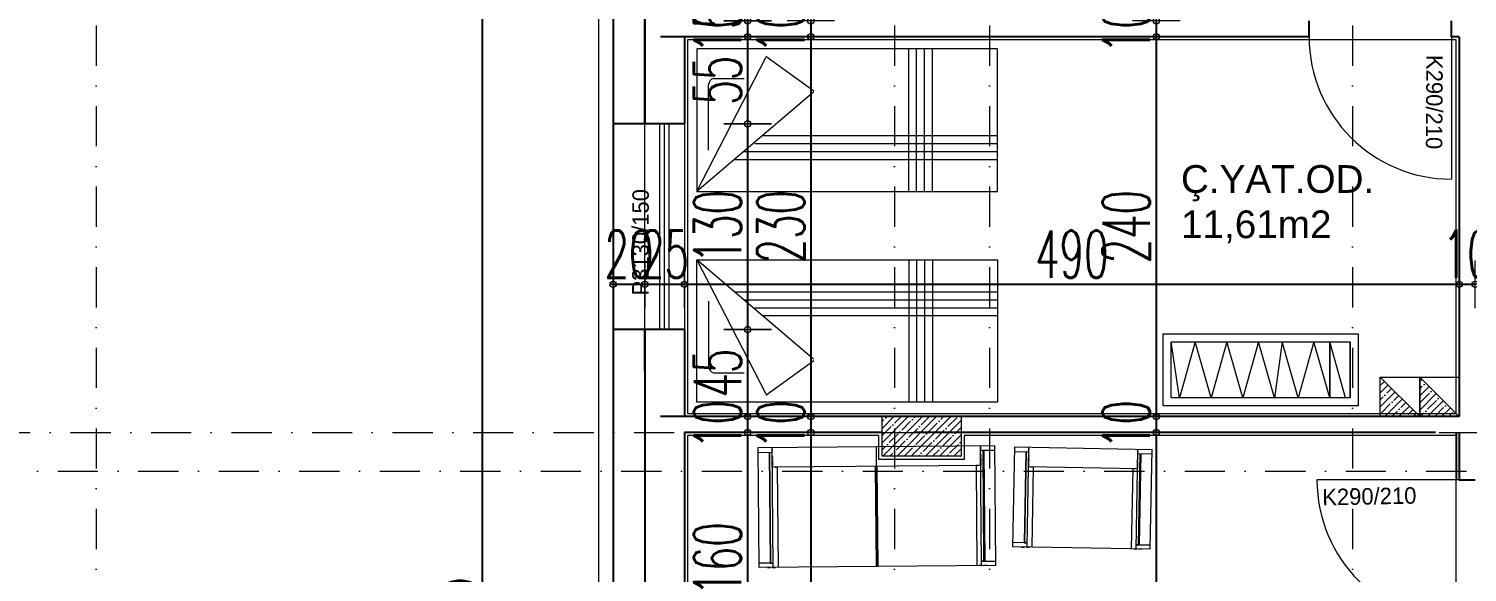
# Model space of a CAD drawing. Header units: millimetres. Extents: x -16104 to 67872, y -88009 to 12107.
# Drawn here: x 11085 to 11994, y -7058 to -6715 of the extents above; entities that cross this region are included whole.
import ezdxf

# ---------------------------------------------------------------- set-up
doc = ezdxf.new("R2010")
doc.units = ezdxf.units.MM
doc.linetypes.add('DASHDOTX2', pattern=[50.8, 25.4, -12.7, 0, -12.7])
doc.layers.get('0').update_dxf_attribs({"color": 241})
for name, color, linetype, lineweight in [('akslar', 144, 'Continuous', 20), ('baca', 46, 'Continuous', 5), ('bacas', 11, 'Continuous', 5), ('duvar', 123, 'Continuous', 25), ('emsal&kolon', 1, 'Continuous', 5), ('kapı', 3, 'Continuous', 5), ('kolon', 1, 'Continuous', 5), ('OLCU', 54, 'Continuous', 13), ('pencere', 5, 'Continuous', 5), ('POZ', 36, 'Continuous', 18), ('SıVA', 40, 'Continuous', 9), ('tefriş', 30, 'Continuous', 5), ('ÖLÇÜ', 252, 'Continuous', 20)]:
    doc.layers.add(name, color=color, linetype=linetype, lineweight=lineweight)
doc.styles.add('DIM', font='Txttw.shx', dxfattribs={"width": 0.6})
doc.styles.add('M2', font='stylu.ttf', dxfattribs={"height": 10})
doc.dimstyles.new('50', dxfattribs={"dimscale": 0, "dimtxt": 30, "dimasz": 1, "dimexe": 0, "dimexo": 2, "dimgap": 4, "dimtad": 1, "dimdec": 0, "dimzin": 0, "dimdsep": 46, "dimtxsty": 'DIM', "dimblk1": 'DOT', "dimblk2": 'DOT', "dimsah": 1, "dimcen": 1.5, "dimdle": 3, "dimse1": 1, "dimse2": 1, "dimclrd": 256, "dimclre": 9, "dimclrt": 256, "dimadec": 0, "dimazin": 0, "dimtfac": 0.24, "dimtdec": 0, "dimtix": 1, "dimtmove": 2, "dimatfit": 3, "dimldrblk": 'DOT', "dimfxl": 0, "dimtolj": 1, "dimtzin": 15, "dimarcsym": 0})

# ---------------------------------------------------------------- blocks, each defined once
blk = doc.blocks.new('NEWBLOCK4')
at = {"layer": 'bacas'}
for p, q in [((-0.8505, 0.5894), (-0.8505, 2.0869)), ((-0.093, 2.0869), (-0.8505, 2.0869)), ((-0.8205, 2.0869), (-0.8205, 1.9969)), ((-0.8205, 2.0169), (-0.1205, 2.0169)), ((-0.1205, 2.0119), (-0.8205, 2.0119)), ((-0.1205, 1.9969), (-0.1205, 2.0869)), ((-0.1205, 2.0269), (-0.1205, 2.0344)), ((-0.1205, 2.0169), (-0.1205, 2.0019)), ((-0.1205, 2.0144), (-0.1205, 2.0119)), ((-0.093, 2.0869), (-0.093, 0.5894)), ((-0.093, 2.0344), (-0.093, 2.0144)), ((-0.093, 2.0019), (-0.093, 1.9819)), ((-0.093, 1.9969), (-0.8505, 1.9969)), ((-0.8405, 1.9969), (-0.838, 1.9969)), ((-0.833, 1.9969), (-0.8305, 1.9969)), ((-0.7955, 1.9969), (-0.793, 1.9969)), ((-0.788, 1.9969), (-0.7855, 1.9969)), ((-0.7805, 1.9969), (-0.778, 1.9969)), ((-0.773, 1.9969), (-0.7705, 1.9969)), ((-0.768, 1.9969), (-0.763, 1.9969)), ((-0.7605, 1.9969), (-0.758, 1.9969)), ((-0.7555, 1.9969), (-0.753, 1.9969)), ((-0.7505, 1.9969), (-0.748, 1.9969)), ((-0.7455, 1.9969), (-0.743, 1.9969)), ((-0.7405, 1.9969), (-0.738, 1.9969)), ((-0.7355, 1.9969), (-0.733, 1.9969)), ((-0.7305, 1.9969), (-0.728, 1.9969)), ((-0.7255, 1.9969), (-0.7255, 0.6794)), ((-0.7255, 1.9969), (-0.7255, 1.9944)), ((-0.7255, 1.9819), (-0.7255, 1.9669)), ((-0.7255, 1.9669), (-0.093, 1.9669)), ((-0.093, 1.9944), (-0.093, 1.9969)), ((-0.8505, 1.3369), (-0.093, 1.3369)), ((-0.093, 1.3425), (-0.7255, 1.3425)), ((-0.093, 1.3319), (-0.7255, 1.3319)), ((-0.093, 0.6794), (-0.8505, 0.6794)), ((-0.8405, 0.6794), (-0.838, 0.6794)), ((-0.833, 0.6794), (-0.8305, 0.6794)), ((-0.8205, 0.5894), (-0.8205, 0.6794)), ((-0.1205, 0.6644), (-0.8205, 0.6644)), ((-0.8205, 0.6594), (-0.1205, 0.6594)), ((-0.7955, 0.6794), (-0.793, 0.6794)), ((-0.788, 0.6794), (-0.7855, 0.6794)), ((-0.7805, 0.6794), (-0.778, 0.6794)), ((-0.773, 0.6794), (-0.7705, 0.6794)), ((-0.768, 0.6794), (-0.763, 0.6794)), ((-0.7605, 0.6794), (-0.758, 0.6794)), ((-0.7555, 0.6794), (-0.753, 0.6794)), ((-0.7505, 0.6794), (-0.748, 0.6794)), ((-0.7455, 0.6794), (-0.743, 0.6794)), ((-0.7405, 0.6794), (-0.738, 0.6794)), ((-0.7355, 0.6794), (-0.733, 0.6794)), ((-0.7305, 0.6794), (-0.728, 0.6794)), ((-0.7255, 0.6944), (-0.7255, 0.7094)), ((-0.7255, 0.7094), (-0.093, 0.7094)), ((-0.7255, 0.6794), (-0.7255, 0.6819)), ((-0.1205, 0.6794), (-0.1205, 0.5894)), ((-0.1205, 0.6594), (-0.1205, 0.6744)), ((-0.1205, 0.6619), (-0.1205, 0.6644)), ((-0.1205, 0.6494), (-0.1205, 0.6419)), ((-0.093, 0.6744), (-0.093, 0.6944)), ((-0.093, 0.6819), (-0.093, 0.6794)), ((-0.093, 0.6419), (-0.093, 0.6619)), ((-0.093, 0.5894), (-0.8505, 0.5894))]:
    blk.add_line(p, q, dxfattribs=at)
blk = doc.blocks.new('tekli.')
at = {"layer": 'bacas'}
for p, q in [((43.44, 0), (-43.44, 0)), ((-43.44, 0), (-43.44, -63.16)), ((-38.19, 0), (-36.19, 0)), ((-34.94, 0), (-32.94, 0)), ((-34.19, 0), (-34.44, 0)), ((-34.44, 0), (-34.44, -63.16)), ((-31.44, -50.66), (-31.44, 0)), ((31.44, -50.66), (31.44, 0)), ((34.94, 0), (32.94, 0)), ((34.19, 0), (34.44, 0)), ((34.44, 0), (34.44, -63.16)), ((38.19, 0), (36.19, 0)), ((43.44, 0), (43.44, -63.16)), ((-34.44, -2.75), (-43.44, -2.75)), ((-37.44, -2.75), (-38.19, -2.75)), ((-36.44, -60.16), (-36.44, -2.75)), ((-36.44, -2.75), (-34.94, -2.75)), ((-36.19, -2.75), (-35.94, -2.75)), ((-35.94, -2.75), (-35.94, -60.16)), ((34.44, -2.75), (43.44, -2.75)), ((36.44, -2.75), (34.94, -2.75)), ((35.94, -2.75), (35.94, -60.16)), ((36.19, -2.75), (35.94, -2.75)), ((36.44, -60.16), (36.44, -2.75)), ((37.44, -2.75), (38.19, -2.75)), ((34.44, -50.66), (-34.44, -50.66)), ((-34.44, -50.66), (-34.19, -50.66)), ((-34.44, -51.16), (-34.44, -50.91)), ((-34.44, -51.66), (-34.44, -51.41)), ((-34.44, -52.16), (-34.44, -51.91)), ((-34.44, -52.66), (-34.44, -52.41)), ((-34.44, -53.16), (-34.44, -52.91)), ((-34.44, -53.66), (-34.44, -53.41)), ((-34.44, -54.16), (-34.44, -53.91)), ((-34.44, -54.91), (-34.44, -54.41)), ((-32.94, -50.66), (-31.44, -50.66)), ((32.94, -50.66), (31.44, -50.66)), ((34.44, -50.66), (34.19, -50.66)), ((34.44, -51.16), (34.44, -50.91)), ((34.44, -51.66), (34.44, -51.41)), ((34.44, -52.16), (34.44, -51.91)), ((34.44, -52.66), (34.44, -52.41)), ((34.44, -53.16), (34.44, -52.91)), ((34.44, -53.66), (34.44, -53.41)), ((34.44, -54.16), (34.44, -53.91)), ((34.44, -54.91), (34.44, -54.41)), ((-43.44, -60.16), (-34.44, -60.16)), ((-43.44, -63.16), (43.44, -63.16)), ((-34.44, -55.41), (-34.44, -55.16)), ((-34.44, -56.16), (-34.44, -55.91)), ((-34.44, -56.91), (-34.44, -56.66)), ((-34.44, -57.66), (-34.44, -57.41)), ((-34.44, -61.41), (-34.44, -61.16)), ((-34.44, -62.16), (-34.44, -61.91)), ((34.44, -55.41), (34.44, -55.16)), ((34.44, -56.16), (34.44, -55.91)), ((34.44, -56.91), (34.44, -56.66)), ((34.44, -57.66), (34.44, -57.41)), ((43.44, -60.16), (34.44, -60.16)), ((34.44, -61.41), (34.44, -61.16)), ((34.44, -62.16), (34.44, -61.91))]:
    blk.add_line(p, q, dxfattribs=at)
blk = doc.blocks.new('cv')
at = {"layer": 'tefriş', "linetype": 'ByBlock'}
for p, q in [((-13586.28, -26708.58), (-13586.28, -26744.07)), ((-13573.28, -26708.58), (-13573.28, -26744.07))]:
    blk.add_line(p, q, dxfattribs=at)
for points in [[(-13591.28, -26703.58), (-13468.02, -26703.58), (-13468.02, -26749.07), (-13591.28, -26749.07)], [(-13586.28, -26708.58), (-13473.02, -26708.58), (-13473.02, -26744.07), (-13586.28, -26744.07)]]:
    blk.add_lwpolyline(points, close=True, dxfattribs=at)
blk.add_lwpolyline([(-13583.28, -26708.58), (-13573.28, -26744.07), (-13573.28, -26708.58), (-13563.28, -26744.07), (-13553.28, -26708.58), (-13543.28, -26744.07), (-13538.28, -26708.58), (-13528.28, -26744.07), (-13518.28, -26708.58), (-13508.28, -26744.07), (-13498.28, -26708.58), (-13488.28, -26744.07), (-13478.28, -26708.58), (-13473.02, -26744.07)], dxfattribs=at)
blk = doc.blocks.new('rec')
at = {"layer": 'tefriş', "linetype": 'ByBlock'}
for p, q in [((21489.37, 4993.97), (21532.87, 4909.34)), ((21563.13, 4931.27), (21489.37, 4993.97)), ((21623.29, 4993.97), (21623.29, 4903.97)), ((21628.29, 4993.97), (21628.29, 4903.97)), ((21633.29, 4993.97), (21633.29, 4903.97)), ((21638.29, 4993.97), (21638.29, 4903.97)), ((21496.74, 4967.85), (21496.74, 4926.33)), ((21513.18, 4973.72), (21679.37, 4973.72)), ((21519.07, 4968.72), (21679.37, 4968.72)), ((21525.99, 4963.72), (21679.37, 4963.72)), ((21530.83, 4958.72), (21679.37, 4958.72)), ((21533, 4908.51), (21563.26, 4930.43)), ((21499.86, 4922.66), (21519.35, 4922.66))]:
    blk.add_line(p, q, dxfattribs=at)
blk.add_lwpolyline([(21489.37, 4993.97), (21679.37, 4993.97), (21679.37, 4903.97), (21489.37, 4903.97), (21489.37, 4993.97)], dxfattribs=at)
blk.add_arc((21500.64, 4926.49), 3.9, 182.33617, 258.52931, dxfattribs=at)
blk = doc.blocks.new('DOT')
for p, q in [((0, 15), (0, -15)), ((-2, 0), (0, 0)), ((2, 0), (0, 0))]:
    blk.add_line(p, q)
blk.add_circle((0, 0), 2)
blk = doc.blocks.new('*D5671')
at = {"layer": 'Defpoints', "color": 0, "transparency": 16777216}
for p in [(11539.15, -6704.56), (11539.15, -6709.56), (11539.15, -6709.56)]:
    blk.add_point(p, dxfattribs=at)
at = {"layer": 'OLCU', "lineweight": -2, "transparency": 16777216}
for p, q in [((11539.15, -6703.56), (11539.15, -6702.56)), ((11539.15, -6704.56), (11539.15, -6709.56)), ((11539.15, -6710.56), (11539.15, -6711.56))]:
    blk.add_line(p, q, dxfattribs=at)
for p, rotation in [((11539.15, -6704.56), 270), ((11539.15, -6709.56), 90)]:
    blk.add_blockref('DOT', p, dxfattribs=dict(at, rotation=rotation))
at = {"layer": 'OLCU', "transparency": 16777216, "insert": (11520.15, -6707.06), "char_height": 30, "attachment_point": 5, "rotation": 90, "style": 'DIM'}
blk.add_mtext('\\A1;5', dxfattribs=at)
blk = doc.blocks.new('*D5672')
at = {"layer": 'Defpoints', "color": 0, "transparency": 16777216}
for p in [(11539.15, -6709.56), (11539.15, -6719.56), (11539.15, -6719.56)]:
    blk.add_point(p, dxfattribs=at)
at = {"layer": 'OLCU', "lineweight": -2, "transparency": 16777216}
for p, q in [((11539.15, -6708.56), (11539.15, -6707.56)), ((11539.15, -6709.56), (11539.15, -6719.56)), ((11539.15, -6720.56), (11539.15, -6721.56))]:
    blk.add_line(p, q, dxfattribs=at)
for p, rotation in [((11539.15, -6709.56), 270), ((11539.15, -6719.56), 90)]:
    blk.add_blockref('DOT', p, dxfattribs=dict(at, rotation=rotation))
at = {"layer": 'OLCU', "transparency": 16777216, "insert": (11520.15, -6714.56), "char_height": 30, "attachment_point": 5, "rotation": 90, "style": 'DIM'}
blk.add_mtext('\\A1;10', dxfattribs=at)
blk = doc.blocks.new('*D5977')
at = {"layer": 'Defpoints', "color": 0, "transparency": 16777216}
for p in [(11499.15, -6719.56), (11499.15, -6774.56), (11539.15, -6774.56)]:
    blk.add_point(p, dxfattribs=at)
at = {"layer": 'OLCU', "lineweight": -2, "transparency": 16777216}
blk.add_line((11539.15, -6720.56), (11539.15, -6773.56), dxfattribs=at)
for p, rotation in [((11539.15, -6719.56), 90), ((11539.15, -6774.56), 270)]:
    blk.add_blockref('DOT', p, dxfattribs=dict(at, rotation=rotation))
at = {"layer": 'OLCU', "transparency": 16777216, "insert": (11520.15, -6747.06), "char_height": 30, "attachment_point": 5, "rotation": 90, "style": 'DIM'}
blk.add_mtext('\\A1;55', dxfattribs=at)
blk = doc.blocks.new('*D5978')
at = {"layer": 'Defpoints', "color": 0, "transparency": 16777216}
for p in [(11499.15, -6774.56), (11499.15, -6904.56), (11539.15, -6904.56)]:
    blk.add_point(p, dxfattribs=at)
at = {"layer": 'OLCU', "lineweight": -2, "transparency": 16777216}
blk.add_line((11539.15, -6775.56), (11539.15, -6903.56), dxfattribs=at)
for p, rotation in [((11539.15, -6774.56), 90), ((11539.15, -6904.56), 270)]:
    blk.add_blockref('DOT', p, dxfattribs=dict(at, rotation=rotation))
at = {"layer": 'OLCU', "transparency": 16777216, "insert": (11520.15, -6839.56), "char_height": 30, "attachment_point": 5, "rotation": 90, "style": 'DIM'}
blk.add_mtext('\\A1;130', dxfattribs=at)
blk = doc.blocks.new('*D5979')
at = {"layer": 'Defpoints', "color": 0, "transparency": 16777216}
for p in [(11499.15, -6904.56), (11499.15, -6959.56), (11539.15, -6959.56)]:
    blk.add_point(p, dxfattribs=at)
at = {"layer": 'OLCU', "lineweight": -2, "transparency": 16777216}
blk.add_line((11539.15, -6905.56), (11539.15, -6958.56), dxfattribs=at)
for p, rotation in [((11539.15, -6904.56), 90), ((11539.15, -6959.56), 270)]:
    blk.add_blockref('DOT', p, dxfattribs=dict(at, rotation=rotation))
at = {"layer": 'OLCU', "transparency": 16777216, "insert": (11520.15, -6932.06), "char_height": 30, "attachment_point": 5, "rotation": 90, "style": 'DIM'}
blk.add_mtext('\\A1;45', dxfattribs=at)
blk = doc.blocks.new('*D5673')
at = {"layer": 'Defpoints', "color": 0, "transparency": 16777216}
for p in [(11539.15, -6959.56), (11539.15, -6969.56), (11539.15, -6969.56)]:
    blk.add_point(p, dxfattribs=at)
at = {"layer": 'OLCU', "lineweight": -2, "transparency": 16777216}
for p, q in [((11539.15, -6958.56), (11539.15, -6957.56)), ((11539.15, -6959.56), (11539.15, -6969.56)), ((11539.15, -6970.56), (11539.15, -6971.56))]:
    blk.add_line(p, q, dxfattribs=at)
for p, rotation in [((11539.15, -6959.56), 270), ((11539.15, -6969.56), 90)]:
    blk.add_blockref('DOT', p, dxfattribs=dict(at, rotation=rotation))
at = {"layer": 'OLCU', "transparency": 16777216, "insert": (11520.15, -6964.56), "char_height": 30, "attachment_point": 5, "rotation": 90, "style": 'DIM'}
blk.add_mtext('\\A1;10', dxfattribs=at)
blk = doc.blocks.new('*D5980')
at = {"layer": 'Defpoints', "color": 0, "transparency": 16777216}
for p in [(11499.15, -6969.56), (11499.15, -7129.31), (11539.15, -7129.31)]:
    blk.add_point(p, dxfattribs=at)
at = {"layer": 'OLCU', "lineweight": -2, "transparency": 16777216}
blk.add_line((11539.15, -6970.56), (11539.15, -7128.31), dxfattribs=at)
for p, rotation in [((11539.15, -6969.56), 90), ((11539.15, -7129.31), 270)]:
    blk.add_blockref('DOT', p, dxfattribs=dict(at, rotation=rotation))
at = {"layer": 'OLCU', "transparency": 16777216, "insert": (11520.15, -7049.44), "char_height": 30, "attachment_point": 5, "rotation": 90, "style": 'DIM'}
blk.add_mtext('\\A1;160', dxfattribs=at)
blk = doc.blocks.new('*D5676')
at = {"layer": 'Defpoints', "color": 0, "transparency": 16777216}
for p in [(11579.15, -6709.56), (11579.15, -6719.56), (11579.15, -6719.56)]:
    blk.add_point(p, dxfattribs=at)
at = {"layer": 'OLCU', "lineweight": -2, "transparency": 16777216}
for p, q in [((11579.15, -6708.56), (11579.15, -6707.56)), ((11579.15, -6709.56), (11579.15, -6719.56)), ((11579.15, -6720.56), (11579.15, -6721.56))]:
    blk.add_line(p, q, dxfattribs=at)
for p, rotation in [((11579.15, -6709.56), 270), ((11579.15, -6719.56), 90)]:
    blk.add_blockref('DOT', p, dxfattribs=dict(at, rotation=rotation))
at = {"layer": 'OLCU', "transparency": 16777216, "insert": (11560.15, -6714.56), "char_height": 30, "attachment_point": 5, "rotation": 90, "style": 'DIM'}
blk.add_mtext('\\A1;10', dxfattribs=at)
blk = doc.blocks.new('*D5677')
at = {"layer": 'Defpoints', "color": 0, "transparency": 16777216}
for p in [(11579.15, -6719.56), (11579.15, -6959.56), (11579.15, -6959.56)]:
    blk.add_point(p, dxfattribs=at)
at = {"layer": 'OLCU', "lineweight": -2, "transparency": 16777216}
blk.add_line((11579.15, -6720.56), (11579.15, -6958.56), dxfattribs=at)
for p, rotation in [((11579.15, -6719.56), 90), ((11579.15, -6959.56), 270)]:
    blk.add_blockref('DOT', p, dxfattribs=dict(at, rotation=rotation))
at = {"layer": 'OLCU', "transparency": 16777216, "insert": (11560.15, -6839.56), "char_height": 30, "attachment_point": 5, "rotation": 90, "style": 'DIM'}
blk.add_mtext('\\A1;230', dxfattribs=at)
blk = doc.blocks.new('*D5678')
at = {"layer": 'Defpoints', "color": 0, "transparency": 16777216}
for p in [(11579.15, -6959.56), (11579.15, -6969.56), (11579.15, -6969.56)]:
    blk.add_point(p, dxfattribs=at)
at = {"layer": 'OLCU', "lineweight": -2, "transparency": 16777216}
for p, q in [((11579.15, -6958.56), (11579.15, -6957.56)), ((11579.15, -6959.56), (11579.15, -6969.56)), ((11579.15, -6970.56), (11579.15, -6971.56))]:
    blk.add_line(p, q, dxfattribs=at)
for p, rotation in [((11579.15, -6959.56), 270), ((11579.15, -6969.56), 90)]:
    blk.add_blockref('DOT', p, dxfattribs=dict(at, rotation=rotation))
at = {"layer": 'OLCU', "transparency": 16777216, "insert": (11560.15, -6964.56), "char_height": 30, "attachment_point": 5, "rotation": 90, "style": 'DIM'}
blk.add_mtext('\\A1;10', dxfattribs=at)
blk = doc.blocks.new('*D5679')
at = {"layer": 'Defpoints', "color": 0, "transparency": 16777216}
for p in [(11579.15, -6969.56), (11579.15, -7419.06), (11579.15, -7419.06)]:
    blk.add_point(p, dxfattribs=at)
at = {"layer": 'OLCU', "lineweight": -2, "transparency": 16777216}
blk.add_line((11579.15, -6970.56), (11579.15, -7418.06), dxfattribs=at)
for p, rotation in [((11579.15, -6969.56), 90), ((11579.15, -7419.06), 270)]:
    blk.add_blockref('DOT', p, dxfattribs=dict(at, rotation=rotation))
at = {"layer": 'OLCU', "transparency": 16777216, "insert": (11560.15, -7194.31), "char_height": 30, "attachment_point": 5, "rotation": 90, "style": 'DIM'}
blk.add_mtext('\\A1;450', dxfattribs=at)
blk = doc.blocks.new('*D5690')
at = {"layer": 'Defpoints', "color": 0, "transparency": 16777216}
for p in [(11797.57, -6709.56), (11797.57, -6719.56), (11797.57, -6719.56)]:
    blk.add_point(p, dxfattribs=at)
at = {"layer": 'OLCU', "lineweight": -2, "transparency": 16777216}
for p, q in [((11797.57, -6708.56), (11797.57, -6707.56)), ((11797.57, -6709.56), (11797.57, -6719.56)), ((11797.57, -6720.56), (11797.57, -6721.56))]:
    blk.add_line(p, q, dxfattribs=at)
for p, rotation in [((11797.57, -6709.56), 270), ((11797.57, -6719.56), 90)]:
    blk.add_blockref('DOT', p, dxfattribs=dict(at, rotation=rotation))
at = {"layer": 'OLCU', "transparency": 16777216, "insert": (11778.57, -6714.56), "char_height": 30, "attachment_point": 5, "rotation": 90, "style": 'DIM'}
blk.add_mtext('\\A1;10', dxfattribs=at)
blk = doc.blocks.new('*D6014')
at = {"layer": 'Defpoints', "color": 0, "transparency": 16777216}
for p in [(11474.15, -6875.94), (11454.15, -6904.56), (11474.15, -6904.56)]:
    blk.add_point(p, dxfattribs=at)
at = {"layer": 'OLCU', "lineweight": -2, "transparency": 16777216}
for p, q in [((11453.15, -6875.94), (11452.15, -6875.94)), ((11454.15, -6875.94), (11474.15, -6875.94)), ((11475.15, -6875.94), (11476.15, -6875.94))]:
    blk.add_line(p, q, dxfattribs=at)
blk.add_blockref('DOT', (11454.15, -6875.94), dxfattribs=at)
at = {"layer": 'OLCU', "lineweight": -2, "transparency": 16777216, "rotation": 180}
blk.add_blockref('DOT', (11474.15, -6875.94), dxfattribs=at)
at = {"layer": 'OLCU', "transparency": 16777216, "insert": (11464.15, -6856.94), "char_height": 30, "attachment_point": 5, "style": 'DIM'}
blk.add_mtext('\\A1;20', dxfattribs=at)
blk = doc.blocks.new('*D5712')
at = {"layer": 'Defpoints', "color": 0, "transparency": 16777216}
for p in [(11474.15, -6875.94), (11499.15, -6875.94), (11499.15, -6875.94)]:
    blk.add_point(p, dxfattribs=at)
at = {"layer": 'OLCU', "lineweight": -2, "transparency": 16777216}
for p, q in [((11473.15, -6875.94), (11472.15, -6875.94)), ((11474.15, -6875.94), (11499.15, -6875.94)), ((11500.15, -6875.94), (11501.15, -6875.94))]:
    blk.add_line(p, q, dxfattribs=at)
blk.add_blockref('DOT', (11474.15, -6875.94), dxfattribs=at)
at = {"layer": 'OLCU', "lineweight": -2, "transparency": 16777216, "rotation": 180}
blk.add_blockref('DOT', (11499.15, -6875.94), dxfattribs=at)
at = {"layer": 'OLCU', "transparency": 16777216, "insert": (11486.65, -6856.94), "char_height": 30, "attachment_point": 5, "style": 'DIM'}
blk.add_mtext('\\A1;25', dxfattribs=at)
blk = doc.blocks.new('*D5713')
at = {"layer": 'Defpoints', "color": 0, "transparency": 16777216}
for p in [(11499.15, -6875.94), (11989.15, -6875.94), (11989.15, -6875.94)]:
    blk.add_point(p, dxfattribs=at)
at = {"layer": 'OLCU', "lineweight": -2, "transparency": 16777216}
blk.add_line((11500.15, -6875.94), (11988.15, -6875.94), dxfattribs=at)
at = {"layer": 'OLCU', "lineweight": -2, "transparency": 16777216, "rotation": 180}
blk.add_blockref('DOT', (11499.15, -6875.94), dxfattribs=at)
at = {"layer": 'OLCU', "lineweight": -2, "transparency": 16777216}
blk.add_blockref('DOT', (11989.15, -6875.94), dxfattribs=at)
at = {"layer": 'OLCU', "transparency": 16777216, "insert": (11744.15, -6856.94), "char_height": 30, "attachment_point": 5, "style": 'DIM'}
blk.add_mtext('\\A1;490', dxfattribs=at)
blk = doc.blocks.new('*D5714')
at = {"layer": 'Defpoints', "color": 0, "transparency": 16777216}
for p in [(11989.15, -6875.94), (11999.15, -6875.94), (11999.15, -6875.94)]:
    blk.add_point(p, dxfattribs=at)
at = {"layer": 'OLCU', "lineweight": -2, "transparency": 16777216}
for p, q in [((11988.15, -6875.94), (11987.15, -6875.94)), ((11989.15, -6875.94), (11999.15, -6875.94)), ((12000.15, -6875.94), (12001.15, -6875.94))]:
    blk.add_line(p, q, dxfattribs=at)
blk.add_blockref('DOT', (11989.15, -6875.94), dxfattribs=at)
at = {"layer": 'OLCU', "lineweight": -2, "transparency": 16777216, "rotation": 180}
blk.add_blockref('DOT', (11999.15, -6875.94), dxfattribs=at)
at = {"layer": 'OLCU', "transparency": 16777216, "insert": (11994.15, -6856.94), "char_height": 30, "attachment_point": 5, "style": 'DIM'}
blk.add_mtext('\\A1;10', dxfattribs=at)
blk = doc.blocks.new('*D5944')
at = {"layer": 'Defpoints', "color": 0, "transparency": 16777216}
for p in [(11371.44, -6589.56), (11474.15, -6589.56), (11474.15, -7594.06)]:
    blk.add_point(p, dxfattribs=at)
at = {"layer": 'OLCU', "lineweight": -2, "transparency": 16777216}
blk.add_line((11371.44, -7593.06), (11371.44, -6590.56), dxfattribs=at)
for p, rotation in [((11371.44, -6589.56), 90), ((11371.44, -7594.06), 270)]:
    blk.add_blockref('DOT', p, dxfattribs=dict(at, rotation=rotation))
at = {"layer": 'OLCU', "transparency": 16777216, "insert": (11352.44, -7091.81), "char_height": 30, "attachment_point": 5, "rotation": 90, "style": 'DIM'}
blk.add_mtext('\\A1;1005', dxfattribs=at)
blk = doc.blocks.new('*D5925')
at = {"layer": 'Defpoints', "color": 0, "transparency": 16777216}
for p in [(11797.57, -6719.56), (11797.57, -6959.56), (11797.57, -6959.56)]:
    blk.add_point(p, dxfattribs=at)
at = {"layer": 'OLCU', "lineweight": -2, "transparency": 16777216}
blk.add_line((11797.57, -6720.56), (11797.57, -6958.56), dxfattribs=at)
for p, rotation in [((11797.57, -6719.56), 90), ((11797.57, -6959.56), 270)]:
    blk.add_blockref('DOT', p, dxfattribs=dict(at, rotation=rotation))
at = {"layer": 'OLCU', "transparency": 16777216, "insert": (11778.57, -6839.56), "char_height": 30, "attachment_point": 5, "rotation": 90, "style": 'DIM'}
blk.add_mtext('\\A1;240', dxfattribs=at)
blk = doc.blocks.new('*D5926')
at = {"layer": 'Defpoints', "color": 0, "transparency": 16777216}
for p in [(11797.57, -6959.56), (11797.57, -6969.56), (11797.57, -6969.56)]:
    blk.add_point(p, dxfattribs=at)
at = {"layer": 'OLCU', "lineweight": -2, "transparency": 16777216}
for p, q in [((11797.57, -6958.56), (11797.57, -6957.56)), ((11797.57, -6959.56), (11797.57, -6969.56)), ((11797.57, -6970.56), (11797.57, -6971.56))]:
    blk.add_line(p, q, dxfattribs=at)
for p, rotation in [((11797.57, -6959.56), 270), ((11797.57, -6969.56), 90)]:
    blk.add_blockref('DOT', p, dxfattribs=dict(at, rotation=rotation))
at = {"layer": 'OLCU', "transparency": 16777216, "insert": (11778.57, -6964.56), "char_height": 30, "attachment_point": 5, "rotation": 90, "style": 'DIM'}
blk.add_mtext('\\A1;10', dxfattribs=at)
blk = doc.blocks.new('*D5927')
at = {"layer": 'Defpoints', "color": 0, "transparency": 16777216}
for p in [(11797.57, -6969.56), (11797.57, -7569.06), (11797.57, -7569.06)]:
    blk.add_point(p, dxfattribs=at)
at = {"layer": 'OLCU', "lineweight": -2, "transparency": 16777216}
blk.add_line((11797.57, -6970.56), (11797.57, -7568.06), dxfattribs=at)
for p, rotation in [((11797.57, -6969.56), 90), ((11797.57, -7569.06), 270)]:
    blk.add_blockref('DOT', p, dxfattribs=dict(at, rotation=rotation))
at = {"layer": 'OLCU', "transparency": 16777216, "insert": (11778.57, -7269.31), "char_height": 30, "attachment_point": 5, "rotation": 90, "style": 'DIM'}
blk.add_mtext('\\A1;600', dxfattribs=at)

msp = doc.modelspace()

# ---------------------------------------------------------------- hatches: boundary and pattern name
at = {"layer": 'kolon'}
h = msp.add_hatch(dxfattribs=at)
h.set_pattern_fill('ANSI35,_O', color=256)
h.set_pattern_definition([(45, (6951.1335, -10930.656), (-4.490128, 4.490128), []), (45, (6955.6237, -10930.656), (-4.490128, 4.490128), [7.9375, -1.5875, 0, -1.5875])])
h.paths.add_polyline_path([(11674.15, -6984.56), (11674.15, -6959.56), (11624.15, -6959.56), (11624.15, -6984.56)])
at = {"layer": 'ÖLÇÜ'}
h = msp.add_hatch(dxfattribs=at)
h.set_pattern_fill('ANSI35,_O', color=256)
h.set_pattern_definition([(45, (-3618.393, 32421.2484), (-4.4901281, 4.4901281), []), (45, (-3613.903, 32421.2484), (-4.4901281, 4.4901281), [7.9375, -1.5875, 0, -1.5875])])
h.paths.add_polyline_path([(11939.15, -6934.56), (11939.15, -6936.56), (11941.15, -6936.56)])
h.paths.add_polyline_path([(11941.15, -6936.56), (11939.15, -6936.56), (11939.15, -6959.06), (11963.65, -6959.06)])
h.paths.add_polyline_path([(11963.65, -6959.06), (11939.15, -6959.06), (11939.15, -6959.56), (11964.15, -6959.56)])
h.paths.add_polyline_path([(11966.15, -6936.56), (11964.15, -6936.56), (11964.15, -6959.06), (11987.15, -6959.06), (11987.15, -6957.56)])
h.paths.add_polyline_path([(11964.15, -6934.56), (11964.15, -6936.56), (11966.15, -6936.56)])
h.paths.add_polyline_path([(11987.15, -6959.06), (11964.15, -6959.06), (11964.15, -6959.56), (11987.15, -6959.56)])
h.paths.add_polyline_path([(11988.65, -6959.06), (11987.15, -6959.06), (11987.15, -6959.56), (11989.15, -6959.56)])
h.paths.add_polyline_path([(11987.15, -6957.56), (11987.15, -6959.06), (11988.65, -6959.06)])

# ---------------------------------------------------------------- linework, layer by layer
at = {"layer": 'akslar', "linetype": 'DASHDOTX2'}
for p, q in [((11127.15, -5134.56), (11127.15, -7944.06)), ((11632.11, -5134.56), (11632.11, -7944.06)), ((11692.15, -5134.56), (11692.15, -7944.06)), ((11921.65, -5134.56), (11921.65, -7944.06)), ((10500.23, -6969.56), (13550.23, -6969.56)), ((10492.15, -6994.06), (13542.15, -6994.06))]:
    msp.add_line(p, q, dxfattribs=at)
at = {"layer": 'baca'}
for points in [[(11939.15, -6934.56), (11964.15, -6934.56), (11964.15, -6959.56), (11939.15, -6959.56), (11939.15, -6934.56), (11964.15, -6959.56)], [(11964.15, -6934.56), (11989.15, -6934.56), (11989.15, -6959.56), (11964.15, -6959.56), (11964.15, -6934.56), (11989.15, -6959.56)]]:
    msp.add_lwpolyline(points, dxfattribs=at)
at = {"layer": 'duvar'}
for p, q in [((11454.15, -6654.56), (11454.15, -7259.31)), ((11454.15, -6704.56), (11454.15, -6774.56)), ((11474.15, -6774.56), (11474.15, -6704.56)), ((11474.15, -6704.56), (11474.15, -6774.56)), ((11474.15, -6704.56), (11474.15, -6774.56)), ((11894.15, -6719.56), (11894.15, -6709.56)), ((11984.15, -6719.56), (11984.15, -6709.56)), ((11894.15, -6719.56), (11484.15, -6719.56)), ((11499.15, -6719.56), (11499.15, -6774.56)), ((11989.15, -6719.56), (11984.15, -6719.56)), ((11989.15, -6719.56), (11989.15, -6959.56)), ((11499.15, -6774.56), (11454.15, -6774.56)), ((11454.15, -6904.56), (11454.15, -7129.31)), ((11499.15, -6904.56), (11454.15, -6904.56)), ((11474.15, -6930.81), (11474.15, -6904.56)), ((11474.15, -6904.56), (11474.15, -6930.81)), ((11474.15, -6904.56), (11474.15, -7129.31)), ((11499.15, -6904.56), (11499.15, -6959.56)), ((11499.15, -6904.56), (11499.15, -6959.56)), ((11474.15, -6930.81), (11474.15, -7060.81)), ((11499.15, -6939.56), (11499.15, -6959.56)), ((11989.15, -6959.56), (11484.15, -6959.56)), ((11624.15, -6969.56), (11499.15, -6969.56)), ((11499.15, -6969.56), (11499.15, -7129.31)), ((11974.15, -6969.56), (11644.15, -6969.56)), ((11987.15, -6969.56), (11987.15, -6999.56)), ((11989.15, -6969.56), (11989.15, -6999.56)), ((11989.15, -6999.56), (11999.15, -6999.56))]:
    msp.add_line(p, q, dxfattribs=at)
at = {"layer": 'emsal&kolon'}
msp.add_lwpolyline([(11624.15, -6984.56), (11624.15, -6959.56), (11674.15, -6959.56), (11674.15, -6984.56), (11624.15, -6984.56)], dxfattribs=at)
at = {"layer": 'kapı'}
for p, q in [((11984.15, -6719.56), (11984.15, -6809.56)), ((11989.15, -6999.56), (11899.15, -6999.56))]:
    msp.add_line(p, q, dxfattribs=at)
for centre in [(11984.15, -6719.56), (11989.15, -6999.56)]:
    msp.add_arc(centre, 90, 180, 270, dxfattribs=at)
at = {"layer": 'pencere'}
for p, q in [((11474.15, -6904.56), (11474.15, -6774.56)), ((11483.65, -6904.56), (11483.65, -6774.56)), ((11486.65, -6904.56), (11486.65, -6774.56)), ((11489.65, -6904.56), (11489.65, -6774.56)), ((11499.15, -6774.56), (11499.15, -6904.56))]:
    msp.add_line(p, q, dxfattribs=at)
at = {"layer": 'SıVA'}
for points in [[(12582.15, -6842.56), (12582.15, -7357.06), (12447.15, -7357.06), (12447.15, -7617.06), (11665.15, -7617.06), (11665.15, -7447.06), (11445.15, -7447.06), (11445.15, -6592.56), (10983.15, -6592.56), (10983.15, -6077.87), (10813.15, -6077.87), (10813.15, -5625.56), (11103.15, -5625.56), (11103.15, -5455.56), (12925.15, -5455.56), (12925.15, -5625.56), (13215.15, -5625.56), (13215.15, -6077.87), (13045.15, -6077.87), (13045.15, -6572.56), (12885.15, -6572.56), (12885.15, -6842.56)], [(11909.15, -6721.56), (11501.15, -6721.56), (11501.15, -6957.56), (11987.15, -6957.56), (11987.15, -6721.56)], [(11701.15, -7567.06), (11987.15, -7567.06), (11987.15, -7089.56), (11987.15, -6971.56), (11676.15, -6971.56), (11676.15, -6986.56), (11622.15, -6986.56), (11622.15, -6971.56), (11501.15, -6971.56), (11501.15, -7129.31), (11501.15, -7417.06), (11622.15, -7417.06), (11622.15, -7407.06), (11661.15, -7407.06), (11661.15, -7417.06), (11701.15, -7417.06)]]:
    msp.add_lwpolyline(points, close=True, dxfattribs=at)
at = {"layer": 'tefriş', "linetype": 'ByBlock'}
for p, q in [((11641.01, -6817.3), (11641.01, -6727.3)), ((11646.01, -6817.3), (11646.01, -6727.3)), ((11651.01, -6817.3), (11651.01, -6727.3)), ((11656.01, -6817.3), (11656.01, -6727.3)), ((11507.09, -6817.3), (11550.59, -6732.67)), ((11550.72, -6731.84), (11580.98, -6753.77)), ((11517.58, -6746), (11537.07, -6746)), ((11580.85, -6754.6), (11507.09, -6817.3)), ((11514.46, -6791.18), (11514.46, -6749.66)), ((11548.55, -6782.06), (11697.09, -6782.06)), ((11536.79, -6792.06), (11697.09, -6792.06)), ((11543.71, -6787.06), (11697.09, -6787.06)), ((11530.91, -6797.06), (11697.09, -6797.06))]:
    msp.add_line(p, q, dxfattribs=at)
msp.add_lwpolyline([(11507.09, -6817.3), (11697.09, -6817.3), (11697.09, -6727.3), (11507.09, -6727.3), (11507.09, -6817.3)], dxfattribs=at)
msp.add_arc((11518.36, -6749.82), 3.9, 101.47069, 177.66383, dxfattribs=at)

# ---------------------------------------------------------------- block references
at = {"layer": 'duvar'}
msp.add_blockref('rec', (-9982.28, -11854.48), dxfattribs=at)
at = {"layer": 'tefriş', "rotation": 180}
msp.add_blockref('cv', (-1666.08, -33656.28), dxfattribs=at)
at = {"layer": 'tefriş', "xscale": 99.99999999999761, "yscale": 99.99999999999761, "zscale": 99.99999999999761, "rotation": 270.4785116298202}
msp.add_blockref('NEWBLOCK4', (11487.52, -7064.66), dxfattribs=at)
at = {"layer": 'tefriş', "xscale": -1, "rotation": 178.9850771958462}
msp.add_blockref('tekli.', (11750.33, -7042.6), dxfattribs=at)

# ---------------------------------------------------------------- texts
at = {"layer": 'emsal&kolon', "char_height": 17.5, "width": 1076.8413, "attachment_point": 9}
for s, insert in [('{\\fArial|b0|i0|c162|p34;Ç.YAT.OD.}', (11935.37, -6823.58)), ('{\\fArial|b0|i0|c162|p34;11,61m2}', (11908.31, -6850.07))]:
    msp.add_mtext(s, dxfattribs=dict(at, insert=insert))
at = {"layer": 'POZ', "style": 'M2', "flags": 4}
for tag, p, rotation in [('K290/210', (11968.32, -6731.06), 269.63996), ('P3130/150', (11476.5, -6883.08), 89.83596), ('K290/210', (11902.58, -7015.68), 1.13919)]:
    msp.add_attdef(tag, p, 'K1 80/210', height=10.4, rotation=rotation, dxfattribs=at)

# ---------------------------------------------------------------- dimensions: what is measured, and where the dimension line sits
at = {"layer": 'OLCU'}
dim = msp.add_aligned_dim(p1=(11474.15117101, -7594.06011155), p2=(11474.15117101, -6589.56011155), distance=102.70769654, dimstyle='50', override={"dimscale": 1}, dxfattribs=at)
dim.commit()
dim.dimension.update_dxf_attribs({"geometry": '*D5944', "text_midpoint": (11352.44347447, -7091.81011155)})
for base, p1, p2, picture, middle in [((11539.15, -6719.56), (11539.15, -6709.56), (11539.15, -6719.56), '*D5672', (11520.15, -6714.56)), ((11579.15, -6719.56), (11579.15, -6709.56), (11579.15, -6719.56), '*D5676', (11560.15, -6714.56)), ((11797.57, -6719.56), (11797.57, -6709.56), (11797.57, -6719.56), '*D5690', (11778.57, -6714.56)), ((11539.15, -6709.56), (11539.15, -6704.56), (11539.15, -6709.56), '*D5671', (11520.15, -6707.06)), ((11539.15, -6774.56), (11499.15, -6719.56), (11499.15, -6774.56), '*D5977', (11520.15, -6747.06)), ((11797.57, -6959.56), (11797.57, -6719.56), (11797.57, -6959.56), '*D5925', (11778.57, -6839.56)), ((11539.15, -6904.56), (11499.15, -6774.56), (11499.15, -6904.56), '*D5978', (11520.15, -6839.56)), ((11539.15, -6969.56), (11539.15, -6959.56), (11539.15, -6969.56), '*D5673', (11520.15, -6964.56)), ((11579.15, -6969.56), (11579.15, -6959.56), (11579.15, -6969.56), '*D5678', (11560.15, -6964.56)), ((11797.57, -6969.56), (11797.57, -6959.56), (11797.57, -6969.56), '*D5926', (11778.57, -6964.56)), ((11539.15, -7129.31), (11499.15, -6969.56), (11499.15, -7129.31), '*D5980', (11520.15, -7049.44)), ((11579.15117101, -7419.06011155), (11579.15117101, -6969.56011155), (11579.15117101, -7419.06011155), '*D5679', (11560.15117101, -7194.31011155)), ((11797.56922011, -7569.06011155), (11797.56922011, -6969.56011155), (11797.56922011, -7569.06011155), '*D5927', (11778.56922011, -7269.31011155))]:
    dim = msp.add_linear_dim(base=base, p1=p1, p2=p2, angle=90, dimstyle='50', override={"dimscale": 1}, dxfattribs=at)
    dim.commit()
    dim.dimension.update_dxf_attribs({"geometry": picture, "text_midpoint": middle})
for base, p1, p2, text, picture, middle in [((11579.15, -6959.56), (11579.15, -6719.56), (11579.15, -6959.56), '230', '*D5677', (11560.15, -6839.56)), ((11539.15, -6959.56), (11499.15, -6904.56), (11499.15, -6959.56), '45', '*D5979', (11520.15, -6932.06))]:
    dim = msp.add_linear_dim(base=base, p1=p1, p2=p2, angle=90, text=text, dimstyle='50', override={"dimscale": 1}, dxfattribs=at)
    dim.commit()
    dim.dimension.update_dxf_attribs({"geometry": picture, "text_midpoint": middle})
for base, p1, p2, picture, middle in [((11474.15, -6875.94), (11454.15, -6904.56), (11474.15, -6904.56), '*D6014', (11464.15, -6856.94)), ((11499.15, -6875.94), (11474.15, -6875.94), (11499.15, -6875.94), '*D5712', (11486.65, -6856.94)), ((11989.15, -6875.94), (11499.15, -6875.94), (11989.15, -6875.94), '*D5713', (11744.15, -6856.94)), ((11999.15, -6875.94), (11989.15, -6875.94), (11999.15, -6875.94), '*D5714', (11994.15, -6856.94))]:
    dim = msp.add_linear_dim(base=base, p1=p1, p2=p2, dimstyle='50', override={"dimscale": 1}, dxfattribs=at)
    dim.commit()
    dim.dimension.update_dxf_attribs({"geometry": picture, "text_midpoint": middle})

doc.saveas('drawing.dxf')
